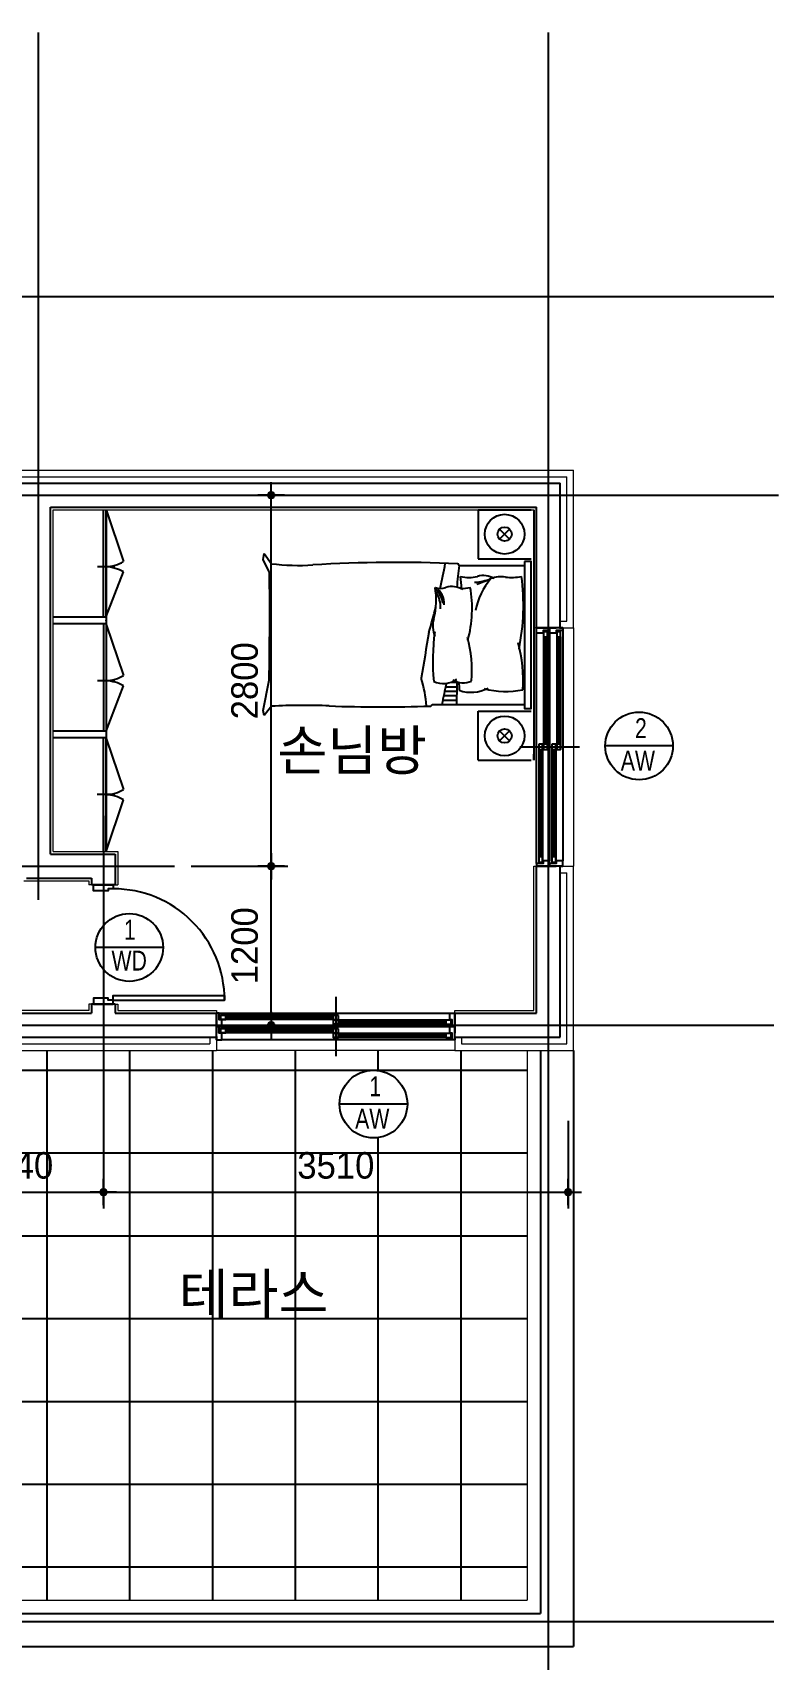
# Model space of a CAD drawing. Header units: millimetres. Extents: x 2237537 to 2823092, y 532110 to 734861.
# Drawn here: x 2425515 to 2431147, y 711177 to 723457 of the extents above; entities that cross this region are included whole.
import ezdxf
from ezdxf.lldxf.tags import DXFTag

# ---------------------------------------------------------------- set-up
doc = ezdxf.new("R2010")
doc.units = ezdxf.units.MM
doc.header["$LTSCALE"] = 300
doc.header["$MEASUREMENT"] = 0
doc.layers.get('0').update_dxf_attribs({"lineweight": 0})
for name, color, linetype in [('5HAT', 5, 'Continuous'), ('6', 6, 'Continuous'), ('8', 8, 'Continuous'), ("A'_CWAL", 2, 'Continuous'), ('CEN', 1, 'CEN'), ('COL', 2, 'Continuous'), ('DIM', 7, 'Continuous'), ('WAL', 3, 'Continuous'), ('WID', 4, 'Continuous')]:
    doc.layers.add(name, color=color, linetype=linetype)
for name, color, linetype, lineweight in [('DOOR', 6, 'Continuous', 9), ('HH', 8, 'Continuous', 9), ('마감', 154, 'Continuous', 9), ('타이틀글자', 7, 'Continuous', 13)]:
    doc.layers.add(name, color=color, linetype=linetype, lineweight=lineweight)
doc.styles.get("Standard").update_dxf_attribs({"font": 'Expo M.ttf'})
doc.styles.add('울릉도', font='Expo M.ttf')
doc.styles.add('휴먼세엑스포', font='Dotum.ttf')
tags = doc.linetypes.add('CEN', pattern=[62, 60, -1, 0, -1]).pattern_tags.tags
tags[10:11] = [DXFTag(74, 4), DXFTag(75, 0), DXFTag(340, '0'), DXFTag(46, 1.0), DXFTag(50, 0.0), DXFTag(44, 0.0), DXFTag(45, 0.0)]
tags[8:9] = [DXFTag(74, 4), DXFTag(75, 0), DXFTag(340, '0'), DXFTag(46, 1.0), DXFTag(50, 0.0), DXFTag(44, 0.0), DXFTag(45, 0.0)]
tags[6:7] = [DXFTag(74, 4), DXFTag(75, 0), DXFTag(340, '0'), DXFTag(46, 1.0), DXFTag(50, 0.0), DXFTag(44, 0.0), DXFTag(45, 0.0)]
tags[4:5] = [DXFTag(74, 4), DXFTag(75, 0), DXFTag(340, '0'), DXFTag(46, 1.0), DXFTag(50, 0.0), DXFTag(44, 0.0), DXFTag(45, 0.0)]
tags = doc.linetypes.add('HIDDEN2', pattern=[4.7625, 3.175, -1.5875]).pattern_tags.tags
tags[6:7] = [DXFTag(74, 4), DXFTag(75, 0), DXFTag(340, '0'), DXFTag(46, 1.0), DXFTag(50, 0.0), DXFTag(44, 0.0), DXFTag(45, 0.0)]
tags[4:5] = [DXFTag(74, 4), DXFTag(75, 0), DXFTag(340, '0'), DXFTag(46, 1.0), DXFTag(50, 0.0), DXFTag(44, 0.0), DXFTag(45, 0.0)]
doc.dimstyles.new('CPDIM1', dxfattribs={"dimtxt": 3, "dimasz": 1, "dimexe": 1.25, "dimexo": 1, "dimgap": 1, "dimtad": 1, "dimdec": 0, "dimzin": 1, "dimdsep": 46, "dimtxsty": '휴먼세엑스포', "dimblk1": 'Z_DOT', "dimblk2": 'Z_DOT', "dimsah": 1, "dimcen": 2.5, "dimadec": 0, "dimazin": 0, "dimtfac": 1, "dimtdec": 0, "dimtix": 1, "dimtmove": 2, "dimatfit": 3, "dimldrblk": 'Z_DOT', "dimfxl": 1, "dimtolj": 1, "dimtzin": 1, "dimarcsym": 0})

# ---------------------------------------------------------------- blocks, each defined once
blk = doc.blocks.new('Z_DOT')
at = {"layer": 'DIM', "color": 7}
for p, q in [((-2, 0), (2, 0)), ((0, -2), (0, 2))]:
    blk.add_line(p, q, dxfattribs=at)
for radius in [0.5, 0.25]:
    blk.add_circle((0, 0), radius, dxfattribs=at)
blk = doc.blocks.new('*D57')
at = {"layer": 'DEFPOINTS', "color": 0}
for p in [(2426612, 719964), (2427317, 719964), (2426612, 717164)]:
    blk.add_point(p, dxfattribs=at)
at = {"layer": 'DIM', "color": 0, "lineweight": -2}
for p, q in [((2426712, 719964), (2427442, 719964)), ((2427317, 717214), (2427317, 719914)), ((2426712, 717164), (2427442, 717164))]:
    blk.add_line(p, q, dxfattribs=at)
at = {"layer": 'DIM', "color": 0, "lineweight": -2, "xscale": 50, "yscale": 50, "zscale": 50}
for p, rotation in [((2427317, 719964), 90), ((2427317, 717164), 270)]:
    blk.add_blockref('Z_DOT', p, dxfattribs=dict(at, rotation=rotation))
at = {"layer": 'DIM', "color": 0, "insert": (2427117, 718564), "char_height": 200, "attachment_point": 5, "rotation": 90, "style": '휴먼세엑스포'}
blk.add_mtext('\\A1;2800', dxfattribs=at)
blk = doc.blocks.new('*D58')
at = {"layer": 'DEFPOINTS', "color": 0}
for p in [(2426612, 717164), (2427317, 717164), (2426612, 715964)]:
    blk.add_point(p, dxfattribs=at)
at = {"layer": 'DIM', "color": 0, "lineweight": -2}
for p, q in [((2426712, 717164), (2427442, 717164)), ((2427317, 716014), (2427317, 717114)), ((2426712, 715964), (2427442, 715964))]:
    blk.add_line(p, q, dxfattribs=at)
at = {"layer": 'DIM', "color": 0, "lineweight": -2, "xscale": 50, "yscale": 50, "zscale": 50}
for p, rotation in [((2427317, 717164), 90), ((2427317, 715964), 270)]:
    blk.add_blockref('Z_DOT', p, dxfattribs=dict(at, rotation=rotation))
at = {"layer": 'DIM', "color": 0, "insert": (2427117, 716564), "char_height": 200, "attachment_point": 5, "rotation": 90, "style": '휴먼세엑스포'}
blk.add_mtext('\\A1;1200', dxfattribs=at)
blk = doc.blocks.new('*D13')
at = {"layer": 'DEFPOINTS', "color": 0}
for p in [(2426050, 715343), (2429560, 715343), (2429560, 714705)]:
    blk.add_point(p, dxfattribs=at)
at = {"layer": 'DIM', "color": 0, "lineweight": -2}
for p, q in [((2426050, 715243), (2426050, 714580)), ((2429560, 715243), (2429560, 714580)), ((2426100, 714705), (2429510, 714705))]:
    blk.add_line(p, q, dxfattribs=at)
at = {"layer": 'DIM', "color": 0, "lineweight": -2, "xscale": 50, "yscale": 50, "zscale": 50, "rotation": 180}
blk.add_blockref('Z_DOT', (2426050, 714705), dxfattribs=at)
at = {"layer": 'DIM', "color": 0, "lineweight": -2, "xscale": 50, "yscale": 50, "zscale": 50}
blk.add_blockref('Z_DOT', (2429560, 714705), dxfattribs=at)
at = {"layer": 'DIM', "color": 0, "insert": (2427805, 714905), "char_height": 200, "attachment_point": 5, "style": '휴먼세엑스포'}
blk.add_mtext('\\A1;3510', dxfattribs=at)
blk = doc.blocks.new('*D14')
at = {"layer": 'DEFPOINTS', "color": 0}
for p in [(2424710, 715343), (2426050, 715343), (2426050, 714705)]:
    blk.add_point(p, dxfattribs=at)
at = {"layer": 'DIM', "color": 0, "lineweight": -2}
for p, q in [((2424710, 715243), (2424710, 714580)), ((2426050, 715243), (2426050, 714580)), ((2424760, 714705), (2426000, 714705))]:
    blk.add_line(p, q, dxfattribs=at)
at = {"layer": 'DIM', "color": 0, "lineweight": -2, "xscale": 50, "yscale": 50, "zscale": 50, "rotation": 180}
blk.add_blockref('Z_DOT', (2424710, 714705), dxfattribs=at)
at = {"layer": 'DIM', "color": 0, "lineweight": -2, "xscale": 50, "yscale": 50, "zscale": 50}
blk.add_blockref('Z_DOT', (2426050, 714705), dxfattribs=at)
at = {"layer": 'DIM', "color": 0, "insert": (2425380, 714905), "char_height": 200, "attachment_point": 5, "style": '휴먼세엑스포'}
blk.add_mtext('\\A1;1340', dxfattribs=at)

msp = doc.modelspace()

# ---------------------------------------------------------------- hatches: boundary and pattern name
at = {"layer": '5HAT'}
h = msp.add_hatch(dxfattribs=at)
h.set_pattern_fill('NET', color=256, scale=5000, style=0)
h.paths.add_polyline_path([(2424869.7, 711624.4), (2429249.7, 711624.4), (2429249.7, 715774.4), (2428704.7, 715774.4), (2426904.7, 715774.4), (2424869.7, 715774.4)])
h.paths.add_polyline_path([(2427833.8, 715369.2, -1), (2428345.1, 715369.2, -1)], flags=16)
h.paths.add_polyline_path([(2427447.6, 715055.4), (2428161.7, 715055.4), (2428161.7, 714755.1), (2427447.6, 714755.1)], flags=24)
h.paths.add_polyline_path([(2425027.2, 715055.4), (2425732.1, 715055.4), (2425732.1, 714755.1), (2425027.2, 714755.1)], flags=24)
h.paths.add_polyline_path([(2427913.3, 715145.8), (2428260.4, 715145.8), (2428260.4, 715370.8), (2427913.3, 715370.8)], flags=24)
h.paths.add_polyline_path([(2428020.7, 715390.7), (2428152.1, 715390.7), (2428152.1, 715615.7), (2428020.7, 715615.7)], flags=8)
h.paths.add_polyline_path([(2426540.4, 713696.3), (2427849.9, 713696.3), (2427849.9, 714168.8), (2426540.4, 714168.8)], flags=24)

# ---------------------------------------------------------------- linework, layer by layer
at = {"ltscale": 10000}
msp.add_line((2425669.7, 717274.4), (2426069.7, 717274.4), dxfattribs=at)
at = {"layer": '6', "color": 1, "linetype": 'HIDDEN2', "ltscale": 10}
for p, q in [((2428879.7, 719854.4), (2428879.7, 719484.4)), ((2428879.7, 719854.4), (2429279.7, 719854.4)), ((2429299.7, 719854.4), (2429299.7, 717964.1)), ((2429117.4, 719632.9), (2429042, 719708.3)), ((2429042, 719632.9), (2429117.4, 719708.3)), ((2427256.6, 719478.4), (2427263.8, 719525.2)), ((2427302.7, 719386.4), (2427256.6, 719478.4)), ((2427263.8, 719525.2), (2427319.3, 719447.6)), ((2428879.7, 719484.4), (2429279.7, 719484.4)), ((2428735.6, 719434.3), (2429229.7, 719434.3)), ((2427256.7, 718339.7), (2427301.1, 718568.6)), ((2428627, 718485.3), (2428718, 718485.3)), ((2428634.7, 718518.9), (2428718.6, 718518.9)), ((2428672.6, 718552.5), (2428719.3, 718552.5)), ((2427319.8, 718371.7), (2427263.8, 718300.8)), ((2428531.5, 718384.3), (2429229.7, 718384.3)), ((2428612.7, 718418.1), (2428716.8, 718418.1)), ((2428619.7, 718451.7), (2428717.4, 718451.7)), ((2427263.8, 718300.8), (2427256.7, 718339.7)), ((2428879.7, 718334.1), (2429279.7, 718334.1)), ((2428879.7, 717964.1), (2428879.7, 718334.1)), ((2429042, 718185.7), (2429117.4, 718110.2)), ((2429117.4, 718185.7), (2429042, 718110.2)), ((2429299.7, 717964.1), (2429299.7, 718009.3)), ((2428879.7, 717964.1), (2429279.7, 717964.1))]:
    msp.add_line(p, q, dxfattribs=at)
at = {"layer": '6', "ltscale": 10000}
for p, q in [((2429349.7, 715774.4), (2429349.7, 711524.4)), ((2429599.7, 715774.4), (2429599.7, 711274.4)), ((2424769.7, 711524.4), (2429349.7, 711524.4)), ((2424519.7, 711274.4), (2429599.7, 711274.4))]:
    msp.add_line(p, q, dxfattribs=at)
at = {"layer": '6', "color": 1, "linetype": 'HIDDEN2', "ltscale": 10}
msp.add_lwpolyline([(2429229.7, 719464.3), (2429229.7, 718354.3), (2429279.7, 718354.3), (2429279.7, 719464.3)], close=True, dxfattribs=at)
for centre, radius in [((2429079.7, 719670.6), 150), ((2429079.7, 719670.6), 53.3), ((2429079.7, 718148), 150), ((2429079.7, 718148), 53.3)]:
    msp.add_circle(centre, radius, dxfattribs=at)
for centre, radius, start, end in [((2428254.2, 709355.2), 10102.2, 87.33952, 93.5338), ((2403244.5, 719061), 24061.6, 358.82727, 0.76189), ((2427291.5, 719380.8), 12.4, 0.90611, 26.57773), ((2427526.2, 721127), 1692.1, 262.97733, 273.57026), ((2423492.3, 720397.4), 5225.7, 347.433, 349.5526), ((2524548.8, 708989.1), 96380.8, 173.778558, 173.876177), ((2428723.1, 719434), 12.4, 1.21693, 90), ((2428810.3, 719576.6), 233.2, 254.20336, 285.79664), ((2427340.3, 719194.6), 1415.3, 2.67732, 6.39478), ((2428838.3, 719662), 354.7, 272.28412, 292.85274), ((2429373.8, 718993.7), 524.1, 139.34943, 168.99662), ((2428253.8, 720985.4), 1801.4, 290.02069, 293.63704), ((2428917.6, 719197.4), 160.9, 58.89668, 105.79664), ((2429054.8, 719111.6), 237, 82.42754, 109.38892), ((2429130.9, 719684.4), 340.9, 262.42754, 282.94191), ((2427545.7, 719134.6), 1675.7, 348.58624, 7.46259), ((2428029, 719172.6), 533.8, 344.96341, 10.42011), ((2428595.1, 719361.1), 100.7, 245.86749, 294.13251), ((2428482.5, 719147.9), 141.6, 355.73128, 58.44131), ((2428432.1, 719118.4), 185, 9.42221, 45.66196), ((2428399.8, 719124.7), 195.1, 355.07738, 33.35845), ((2428680.1, 719114.3), 160.9, 58.89668, 105.79664), ((2428743.6, 719601.4), 340.9, 270.63775, 282.94191), ((2427939.5, 719110.5), 894.6, 344.35713, 10.21797), ((2423492.3, 720397.4), 5225.7, 343.67586, 345.90004), ((2428755.6, 718977.5), 218.6, 164.96341, 201.394), ((2478104.1, 710581), 50294.4, 170.4461, 170.84514), ((2430132.6, 718714.1), 1595.8, 172.08909, 185.59706), ((2427839.8, 718640.8), 992.7, 355.46259, 14.6098), ((2428227.2, 718574.4), 992.7, 355.46259, 16.13649), ((2427570.6, 718311.2), 920.8, 3.7947, 17.17038), ((2428616.2, 718719), 175.8, 245.92824, 305.31304), ((2431794.8, 717778.9), 3245.7, 166.34884, 169.2453), ((2428767.2, 718699.1), 150.3, 237.93712, 294.42137), ((2450421, 718080.6), 21706.9, 178.74354, 179.19779), ((2432064.2, 718717.2), 3334.4, 182.83109, 183.87122), ((2428827, 718747), 270.2, 250.62103, 298.33192), ((2429089.9, 719086.9), 604.4, 254.16554, 282.11394), ((2427561, 714086.1), 4292.3, 87.40004, 93.22168), ((2428158.2, 729312.3), 10945.6, 267.89253, 271.87205), ((2428517.4, 718386.7), 14.3, 263.60826, 350.23746)]:
    msp.add_arc(centre, radius, start, end, dxfattribs=at)
at = {"layer": '8'}
for p, q in [((2426069.7, 719854.4), (2426202.9, 719463.3)), ((2426069.7, 719854.4), (2426069.7, 717274.4)), ((2426136, 719424.4), (2426004.1, 719424.4)), ((2426069.7, 719049.4), (2426202.9, 719385.6)), ((2426069.7, 719044.4), (2425669.7, 719044.4)), ((2426069.7, 718994.4), (2425669.7, 718994.4)), ((2426069.7, 718989.4), (2426202.9, 718603.3)), ((2426136, 718564.4), (2426004.1, 718564.4)), ((2426069.7, 718184.4), (2426202.9, 718525.6)), ((2426069.7, 718184.4), (2425669.7, 718184.4)), ((2426069.7, 718134.4), (2425669.7, 718134.4)), ((2426069.7, 718129.4), (2426202.9, 717743.3)), ((2426135.6, 717704.4), (2426003.7, 717704.4)), ((2426069.7, 717274.4), (2426202.9, 717665.6))]:
    msp.add_line(p, q, dxfattribs=at)
for points in [[(2426049.7, 719044.4), (2426049.7, 719854.4)], [(2426069.7, 719049.4), (2426069.7, 719854.4)], [(2426049.7, 718994.4), (2426049.7, 718184.4)], [(2426069.7, 718989.4), (2426069.7, 718184.4)], [(2426049.7, 717274.4), (2426049.7, 718129.4)], [(2426069.7, 717274.4), (2426069.7, 718129.4)]]:
    msp.add_lwpolyline(points, dxfattribs=at)
for centre, start, end in [((2426052.5, 719731), 273.20325, 299.32359), ((2426052.5, 719117.8), 60.67641, 86.79675), ((2426052.5, 718871), 273.20325, 299.32359), ((2426052.5, 718257.8), 60.67641, 86.79675), ((2426052.5, 718011), 273.20325, 299.32359), ((2426052.5, 717397.8), 60.67641, 86.79675)]:
    msp.add_arc(centre, 307.1, start, end, dxfattribs=at)
for p in [(2426069.7, 719019.4), (2426069.7, 718129.4), (2426069.7, 718129.4)]:
    msp.add_point(p, dxfattribs=at)
at = {"layer": "A'_CWAL"}
for p, q in [((2424349.7, 720054.4), (2429499.7, 720054.4)), ((2429499.7, 718964.4), (2429499.7, 720054.4)), ((2425649.7, 717254.4), (2425649.7, 719874.4)), ((2425649.7, 719874.4), (2429319.7, 719874.4)), ((2429319.7, 718964.4), (2429319.7, 719874.4)), ((2429519.7, 718964.4), (2429319.7, 718964.4)), ((2425649.7, 717254.4), (2426139.7, 717254.4)), ((2426139.7, 717254.4), (2426139.7, 717023.9)), ((2429319.7, 716054.4), (2429319.7, 717164.4)), ((2429519.7, 717164.4), (2429319.7, 717164.4)), ((2429499.7, 715874.4), (2429499.7, 717164.4)), ((2425469.7, 717074.4), (2425959.7, 717074.4)), ((2425959.7, 717074.4), (2425959.7, 717023.9)), ((2423909.7, 716054.4), (2425959.7, 716054.4)), ((2425959.7, 716123.9), (2425959.7, 716054.4)), ((2426139.7, 716123.9), (2426139.7, 716054.4)), ((2426139.7, 716054.4), (2426904.7, 716054.4)), ((2426904.7, 715854.4), (2426904.7, 716054.4)), ((2428704.7, 715854.4), (2428704.7, 716054.4)), ((2428704.7, 716054.4), (2429319.7, 716054.4)), ((2423909.7, 715874.4), (2426904.7, 715874.4)), ((2428704.7, 715874.4), (2429499.7, 715874.4))]:
    msp.add_line(p, q, dxfattribs=at)
at = {"layer": 'CEN'}
for p, q in [((2425559.7, 716909.8), (2425559.7, 723456.6)), ((2429409.7, 709563.1), (2429409.7, 723456.6)), ((2414913.4, 721464.4), (2431111.7, 721464.4)), ((2420059.2, 719964.4), (2431147.5, 719964.4)), ((2426049.7, 717544.4), (2426049.7, 714947.5)), ((2420112.1, 717164.4), (2426587.1, 717164.4)), ((2414913.4, 715964.4), (2431111.7, 715964.4)), ((2414913.4, 711464.4), (2431111.7, 711464.4))]:
    msp.add_line(p, q, dxfattribs=at)
at = {"layer": 'COL', "ltscale": 10000}
for p, q in [((2426139.7, 717023.9), (2425959.7, 717023.9)), ((2426139.7, 716123.9), (2425959.7, 716123.9))]:
    msp.add_line(p, q, dxfattribs=at)
at = {"layer": 'DOOR'}
for p, q in [((2424399.7, 720104.4), (2429549.7, 720104.4)), ((2424449.7, 720154.4), (2429599.7, 720154.4)), ((2429549.7, 719014.4), (2429549.7, 720104.4)), ((2429599.7, 718964.4), (2429599.7, 720154.4)), ((2425669.7, 719854.4), (2429299.7, 719854.4)), ((2425669.7, 717274.4), (2425669.7, 719854.4)), ((2426069.7, 719854.4), (2426089.7, 719854.4)), ((2429299.7, 718964.4), (2429299.7, 719854.4)), ((2429319.7, 718964.4), (2429299.7, 718964.4)), ((2429499.7, 719014.4), (2429549.7, 719014.4)), ((2429499.7, 718964.4), (2429599.7, 718964.4)), ((2425669.7, 717274.4), (2426159.7, 717274.4)), ((2426069.7, 717274.4), (2426089.7, 717274.4)), ((2426159.7, 717274.4), (2426159.7, 717023.9)), ((2429299.7, 716074.4), (2429299.7, 717164.4)), ((2429299.7, 717164.4), (2429319.7, 717164.4)), ((2429499.7, 717164.4), (2429599.7, 717164.4)), ((2429599.7, 715774.4), (2429599.7, 717164.4)), ((2425449.7, 717054.4), (2425939.7, 717054.4)), ((2425939.7, 717054.4), (2425939.7, 717023.9)), ((2425959.7, 717023.9), (2425939.7, 717023.9)), ((2426139.7, 717023.9), (2426159.7, 717023.9)), ((2429499.7, 717114.4), (2429549.7, 717114.4)), ((2429549.7, 715824.4), (2429549.7, 717114.4)), ((2425939.7, 716074.4), (2423889.7, 716074.4)), ((2425959.7, 716123.9), (2425939.7, 716123.9)), ((2425939.7, 716123.9), (2425939.7, 716074.4)), ((2426139.7, 716123.9), (2426159.7, 716123.9)), ((2426159.7, 716123.9), (2426159.7, 716074.4)), ((2426159.7, 716074.4), (2426904.7, 716074.4)), ((2426904.7, 716074.4), (2426904.7, 716054.4)), ((2428704.7, 716054.4), (2428704.7, 716074.4)), ((2428704.7, 716074.4), (2429299.7, 716074.4)), ((2423909.7, 715774.4), (2426904.7, 715774.4)), ((2423959.7, 715824.4), (2426854.7, 715824.4)), ((2426854.7, 715874.4), (2426854.7, 715824.4)), ((2426904.7, 715874.4), (2426904.7, 715774.4)), ((2428704.7, 715874.4), (2428704.7, 715774.4)), ((2428704.7, 715774.4), (2429599.7, 715774.4)), ((2428754.7, 715874.4), (2428754.7, 715824.4)), ((2428754.7, 715824.4), (2429549.7, 715824.4))]:
    msp.add_line(p, q, dxfattribs=at)
at = {"layer": 'HH', "color": 5}
for p in [(2429249.7, 715774.4), (2424869.7, 711624.4)]:
    msp.add_line(p, (2429249.7, 711624.4), dxfattribs=at)
at = {"layer": 'WAL'}
for p, q in [((2429319.7, 718964.4), (2429469.7, 718964.4)), ((2429319.7, 717164.4), (2429469.7, 717164.4)), ((2426124.7, 717023.9), (2425974.7, 717023.9)), ((2426124.7, 716123.9), (2425974.7, 716123.9)), ((2426904.7, 716054.4), (2426904.7, 715904.4)), ((2428704.7, 716054.4), (2428704.7, 715904.4))]:
    msp.add_line(p, q, dxfattribs=at)
at = {"layer": 'WID'}
for p, q in [((2429319.7, 717184.4), (2429319.7, 718924.4)), ((2429372.7, 718894.4), (2429372.7, 718084.4)), ((2429387.7, 718894.4), (2429387.7, 718084.4)), ((2429402.7, 718894.4), (2429402.7, 718044.4)), ((2429419.7, 718944.4), (2429419.7, 717204.4)), ((2429419.7, 717184.4), (2429419.7, 718924.4)), ((2429472.7, 718894.4), (2429472.7, 718084.4)), ((2429487.7, 718894.4), (2429487.7, 718084.4)), ((2429502.7, 718894.4), (2429502.7, 718044.4)), ((2429519.7, 718944.4), (2429519.7, 717204.4)), ((2429194.7, 718064.4), (2429544.7, 718064.4)), ((2429294.7, 718064.4), (2429644.7, 718064.4)), ((2429336.7, 718044.4), (2429336.7, 717234.4)), ((2429351.7, 718044.4), (2429351.7, 717234.4)), ((2429366.7, 718044.4), (2429366.7, 717194.4)), ((2429436.7, 718044.4), (2429436.7, 717234.4)), ((2429451.7, 718044.4), (2429451.7, 717234.4)), ((2429466.7, 718044.4), (2429466.7, 717194.4)), ((2430350.9, 718072.4), (2429839.7, 718072.4)), ((2426500.5, 716551), (2425989.2, 716551)), ((2427804.7, 716179.4), (2427804.7, 715829.4)), ((2426924.7, 716054.4), (2428664.7, 716054.4)), ((2427784.7, 716037.4), (2426974.7, 716037.4)), ((2427784.7, 716022.4), (2426974.7, 716022.4)), ((2427804.7, 716079.4), (2427804.7, 715729.4)), ((2426924.7, 715954.4), (2428664.7, 715954.4)), ((2427784.7, 716007.4), (2426934.7, 716007.4)), ((2427784.7, 715907.4), (2426934.7, 715907.4)), ((2428684.7, 715954.4), (2426944.7, 715954.4)), ((2427784.7, 715937.4), (2426974.7, 715937.4)), ((2427784.7, 715922.4), (2426974.7, 715922.4)), ((2428634.7, 715971.4), (2427784.7, 715971.4)), ((2428634.7, 716001.4), (2427824.7, 716001.4)), ((2428634.7, 715986.4), (2427824.7, 715986.4)), ((2428634.7, 715901.4), (2427824.7, 715901.4)), ((2428684.7, 715854.4), (2426944.7, 715854.4)), ((2428634.7, 715871.4), (2427784.7, 715871.4)), ((2428634.7, 715886.4), (2427824.7, 715886.4)), ((2428345.1, 715369.2), (2427833.8, 715369.2))]:
    msp.add_line(p, q, dxfattribs=at)
for points in [[(2429394.7, 718964.4), (2429419.7, 718964.4), (2429419.7, 718944.4), (2429369.7, 718944.4), (2429369.7, 718924.4), (2429319.7, 718924.4), (2429319.7, 718964.4), (2429344.7, 718964.4)], [(2429494.7, 718964.4), (2429519.7, 718964.4), (2429519.7, 718944.4), (2429469.7, 718944.4), (2429469.7, 718924.4), (2429419.7, 718924.4), (2429419.7, 718964.4), (2429444.7, 718964.4)], [(2429394.7, 717164.4), (2429419.7, 717164.4), (2429419.7, 717204.4), (2429369.7, 717204.4), (2429369.7, 717184.4), (2429319.7, 717184.4), (2429319.7, 717164.4), (2429344.7, 717164.4)], [(2429494.7, 717164.4), (2429519.7, 717164.4), (2429519.7, 717204.4), (2429469.7, 717204.4), (2429469.7, 717184.4), (2429419.7, 717184.4), (2429419.7, 717164.4), (2429444.7, 717164.4)], [(2426124.7, 716153.9), (2426124.7, 716188.9), (2426964.7, 716188.9), (2426964.7, 716153.9)], [(2426904.7, 715979.4), (2426904.7, 715954.4), (2426944.7, 715954.4), (2426944.7, 716004.4), (2426924.7, 716004.4), (2426924.7, 716054.4), (2426904.7, 716054.4), (2426904.7, 716029.4)], [(2428704.7, 715979.4), (2428704.7, 715954.4), (2428684.7, 715954.4), (2428684.7, 716004.4), (2428664.7, 716004.4), (2428664.7, 716054.4), (2428704.7, 716054.4), (2428704.7, 716029.4)], [(2426904.7, 715879.4), (2426904.7, 715854.4), (2426944.7, 715854.4), (2426944.7, 715904.4), (2426924.7, 715904.4), (2426924.7, 715954.4), (2426904.7, 715954.4), (2426904.7, 715929.4)], [(2428704.7, 715879.4), (2428704.7, 715854.4), (2428684.7, 715854.4), (2428684.7, 715904.4), (2428664.7, 715904.4), (2428664.7, 715954.4), (2428704.7, 715954.4), (2428704.7, 715929.4)]]:
    msp.add_lwpolyline(points, dxfattribs=at)
for points in [[(2429372.7, 718934.4), (2429372.7, 718894.4), (2429402.7, 718894.4), (2429402.7, 718934.4)], [(2429472.7, 718934.4), (2429472.7, 718894.4), (2429502.7, 718894.4), (2429502.7, 718934.4)], [(2429336.7, 718084.4), (2429336.7, 718044.4), (2429366.7, 718044.4), (2429366.7, 718084.4)], [(2429372.7, 718084.4), (2429372.7, 718044.4), (2429402.7, 718044.4), (2429402.7, 718084.4)], [(2429436.7, 718084.4), (2429436.7, 718044.4), (2429466.7, 718044.4), (2429466.7, 718084.4)], [(2429472.7, 718084.4), (2429472.7, 718044.4), (2429502.7, 718044.4), (2429502.7, 718084.4)], [(2429336.7, 717234.4), (2429336.7, 717194.4), (2429366.7, 717194.4), (2429366.7, 717234.4)], [(2429436.7, 717234.4), (2429436.7, 717194.4), (2429466.7, 717194.4), (2429466.7, 717234.4)], [(2426124.7, 717023.9), (2426124.7, 716993.9), (2426084.7, 716993.9), (2426084.7, 716978.9), (2426029.7, 716978.9), (2425974.7, 716978.9), (2425974.7, 717023.9)], [(2426124.7, 716123.9), (2426124.7, 716153.9), (2426084.7, 716153.9), (2426084.7, 716168.9), (2426029.7, 716168.9), (2425974.7, 716168.9), (2425974.7, 716123.9)], [(2426974.7, 716037.4), (2426934.7, 716037.4), (2426934.7, 716007.4), (2426974.7, 716007.4)], [(2427824.7, 716037.4), (2427784.7, 716037.4), (2427784.7, 716007.4), (2427824.7, 716007.4)], [(2426974.7, 715937.4), (2426934.7, 715937.4), (2426934.7, 715907.4), (2426974.7, 715907.4)], [(2427824.7, 716001.4), (2427784.7, 716001.4), (2427784.7, 715971.4), (2427824.7, 715971.4)], [(2427824.7, 715937.4), (2427784.7, 715937.4), (2427784.7, 715907.4), (2427824.7, 715907.4)], [(2427824.7, 715901.4), (2427784.7, 715901.4), (2427784.7, 715871.4), (2427824.7, 715871.4)], [(2428674.7, 716001.4), (2428634.7, 716001.4), (2428634.7, 715971.4), (2428674.7, 715971.4)], [(2428674.7, 715901.4), (2428634.7, 715901.4), (2428634.7, 715871.4), (2428674.7, 715871.4)]]:
    msp.add_lwpolyline(points, close=True, dxfattribs=at)
msp.add_lwpolyline([(2426124.7, 716153.9), (2426964.7, 716153.9, 0.4142136), (2426124.7, 716993.9, 0.4142136)], format="xyb", dxfattribs=at)
for centre in [(2430095.3, 718072.4), (2426244.8, 716551), (2428089.4, 715369.2)]:
    msp.add_circle(centre, 255.6, dxfattribs=at)
at = {"layer": '마감'}
for p, q in [((2429599.7, 718964.4), (2429599.7, 717164.4)), ((2428704.7, 715774.4), (2426904.7, 715774.4))]:
    msp.add_line(p, q, dxfattribs=at)

# ---------------------------------------------------------------- texts
at = {"layer": 'WID', "width": 0.8}
for s, p in [('2', (2430064.1, 718131.4)), ('AW', (2429956.7, 717886.5)), ('1', (2426204.6, 716609.9)), ('WD', (2426111, 716377)), ('1', (2428058.2, 715428.2)), ('AW', (2427950.8, 715183.3))]:
    msp.add_text(s, height=150, dxfattribs=at).set_placement(p)
at = {"layer": '타이틀글자', "style": '울릉도'}
for s, p in [('손님방', (2427364.1, 717889.1)), ('테라스', (2426619.2, 713788.6))]:
    msp.add_text(s, height=300, dxfattribs=at).set_placement(p)

# ---------------------------------------------------------------- dimensions: what is measured, and where the dimension line sits
at = {"layer": 'DIM'}
for base, p1, p2, picture, middle in [((2427317.3, 719964.4), (2426611.8, 717164.4), (2426611.8, 719964.4), '*D57', (2427117.2, 718564.4)), ((2427317.3, 717164.4), (2426611.8, 715964.4), (2426611.8, 717164.4), '*D58', (2427117.2, 716564.4))]:
    dim = msp.add_linear_dim(base=base, p1=p1, p2=p2, angle=90, dimstyle='CPDIM1', override={"dimscale": 100, "dimtxt": 2, "dimasz": 0.5}, dxfattribs=at)
    dim.commit()
    dim.dimension.update_dxf_attribs({"geometry": picture, "text_midpoint": middle})
for base, p1, p2, picture, middle in [((2426049.7, 714705.1), (2424709.7, 715343.2), (2426049.7, 715343.2), '*D14', (2425379.7, 714905.2)), ((2429559.7, 714705.1), (2426049.7, 715343.2), (2429559.7, 715343.2), '*D13', (2427804.7, 714905.2))]:
    dim = msp.add_linear_dim(base=base, p1=p1, p2=p2, dimstyle='CPDIM1', override={"dimscale": 100, "dimtxt": 2, "dimasz": 0.5}, dxfattribs=at)
    dim.commit()
    dim.dimension.update_dxf_attribs({"geometry": picture, "text_midpoint": middle})

doc.saveas('drawing.dxf')
